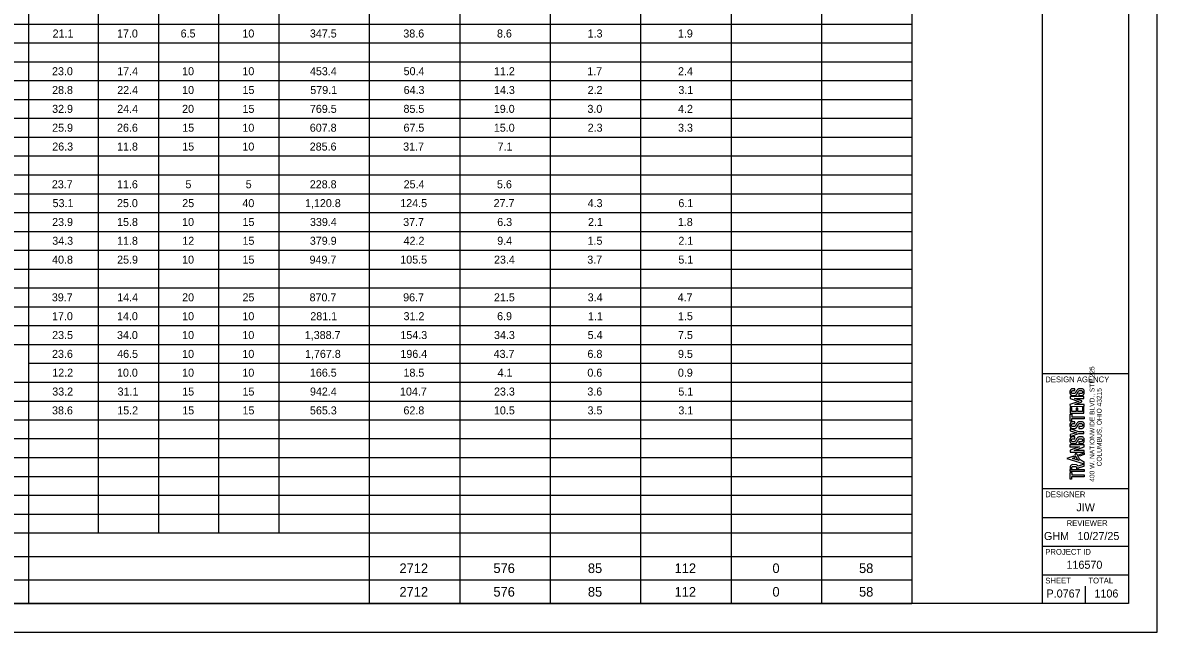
# Model space of a CAD drawing. Extents: x 0 to 34, y 0 to 22.
# Drawn here: x 14.25 to 34, y 0 to 10.61 of the extents above; entities that cross this region are included whole.
import ezdxf

# ---------------------------------------------------------------- set-up
doc = ezdxf.new("R2010")
doc.units = 0
for name, color, linetype in [('SH_Border', 7, 'Continuous'), ('SH_Cut_Line', 7, 'Continuous'), ('SH_Data', 7, 'Continuous'), ('SH_Text', 7, 'Continuous')]:
    doc.layers.add(name, color=color, linetype=linetype)

msp = doc.modelspace()

# ---------------------------------------------------------------- linework, layer by layer
at = {"layer": 'SH_Border'}
for p, q in [((32, 0.5), (32, 21.5)), ((32, 4.5), (33.5, 4.5)), ((32, 2.5), (33.5, 2.5)), ((32, 2), (33.5, 2)), ((32, 1.5), (33.5, 1.5)), ((32, 1), (33.5, 1))]:
    msp.add_line(p, q, dxfattribs=at)
msp.add_lwpolyline([(1.5, 21.5), (33.5, 21.5), (33.5, 0.5), (1.5, 0.5)], close=True, dxfattribs=at)
at = {"layer": 'SH_Cut_Line'}
msp.add_lwpolyline([(0, 0), (34, 0), (34, 22), (0, 22)], close=True, dxfattribs=at)
at = {"layer": 'SH_Data'}
for p, q in [((14.352, 21.499), (14.352, 0.5)), ((15.565, 21.499), (15.565, 1.729)), ((16.614, 21.499), (16.614, 1.729)), ((17.663, 21.499), (17.663, 1.729)), ((18.713, 21.499), (18.713, 1.729)), ((20.286, 21.499), (20.286, 0.5)), ((21.86, 21.499), (21.86, 0.5)), ((23.434, 21.499), (23.434, 0.5)), ((25.008, 21.499), (25.008, 0.5)), ((26.581, 21.499), (26.581, 0.5)), ((28.155, 21.499), (28.155, 0.5)), ((29.729, 21.499), (29.729, 0.5)), ((1.5, 10.582), (29.729, 10.582)), ((1.5, 10.254), (29.729, 10.254)), ((1.5, 9.926), (29.729, 9.926)), ((1.5, 9.598), (29.729, 9.598)), ((1.5, 9.27), (29.729, 9.27)), ((1.5, 8.942), (29.729, 8.942)), ((1.5, 8.615), (29.729, 8.615)), ((1.5, 8.287), (29.729, 8.287)), ((1.5, 7.959), (29.729, 7.959)), ((1.5, 7.631), (29.729, 7.631)), ((1.5, 7.303), (29.729, 7.303)), ((1.5, 6.975), (29.729, 6.975)), ((1.5, 6.647), (29.729, 6.647)), ((1.5, 6.32), (29.729, 6.32)), ((1.5, 5.992), (29.729, 5.992)), ((1.5, 5.664), (29.729, 5.664)), ((1.5, 5.336), (29.729, 5.336)), ((1.5, 5.008), (29.729, 5.008)), ((14.352, 4.68), (29.729, 4.68)), ((1.5, 4.352), (29.729, 4.352)), ((1.5, 4.024), (29.729, 4.024)), ((1.5, 3.697), (29.729, 3.697)), ((1.5, 3.369), (29.729, 3.369)), ((32.75, 3.5), (32.75, 3.5)), ((32.773, 3.533), (32.773, 3.533)), ((1.5, 3.041), (29.729, 3.041)), ((1.5, 2.713), (29.729, 2.713)), ((1.5, 2.385), (29.729, 2.385)), ((1.5, 2.057), (29.729, 2.057)), ((1.5, 1.729), (29.729, 1.729)), ((1.5, 1.32), (29.729, 1.32)), ((1.5, 0.91), (29.729, 0.91)), ((32.75, 0.5), (32.75, 0.8)), ((32.375, 0.675), (32.375, 0.675)), ((1.5, 0.5), (29.729, 0.5))]:
    msp.add_line(p, q, dxfattribs=at)
for points in [[(32.567, 4.204), (32.567, 4.236), (32.519, 4.236), (32.509, 4.234), (32.501, 4.23), (32.495, 4.226), (32.49, 4.22), (32.487, 4.214), (32.484, 4.208), (32.484, 4.208), (32.481, 4.202), (32.48, 4.195), (32.479, 4.191), (32.479, 4.166), (32.48, 4.159), (32.481, 4.153), (32.485, 4.146), (32.488, 4.141), (32.492, 4.135), (32.496, 4.131), (32.501, 4.127), (32.507, 4.125), (32.516, 4.121), (32.524, 4.12), (32.568, 4.12), (32.574, 4.122), (32.581, 4.125), (32.587, 4.129), (32.591, 4.133), (32.596, 4.14), (32.601, 4.146), (32.604, 4.15), (32.607, 4.157), (32.61, 4.163), (32.614, 4.169), (32.618, 4.175), (32.622, 4.182), (32.625, 4.188), (32.629, 4.194), (32.633, 4.199), (32.637, 4.202), (32.643, 4.204), (32.647, 4.206), (32.679, 4.205), (32.685, 4.203), (32.691, 4.199), (32.695, 4.195), (32.698, 4.19), (32.699, 4.185), (32.699, 4.172), (32.698, 4.167), (32.695, 4.163), (32.692, 4.158), (32.687, 4.156), (32.683, 4.154), (32.679, 4.152), (32.636, 4.152), (32.636, 4.119), (32.688, 4.12), (32.692, 4.122), (32.704, 4.125), (32.708, 4.128), (32.712, 4.131), (32.718, 4.137), (32.72, 4.141), (32.723, 4.147), (32.724, 4.149), (32.726, 4.155), (32.727, 4.163), (32.728, 4.168), (32.727, 4.198), (32.725, 4.206), (32.72, 4.218), (32.718, 4.222), (32.707, 4.23), (32.696, 4.235), (32.686, 4.237), (32.638, 4.236), (32.632, 4.236), (32.626, 4.235), (32.621, 4.232), (32.611, 4.224), (32.603, 4.214), (32.595, 4.201), (32.589, 4.19), (32.578, 4.17), (32.57, 4.16), (32.564, 4.155), (32.56, 4.154), (32.556, 4.153), (32.522, 4.153), (32.519, 4.155), (32.515, 4.157), (32.513, 4.159), (32.51, 4.163), (32.509, 4.166), (32.507, 4.17), (32.508, 4.172), (32.507, 4.172), (32.507, 4.186), (32.509, 4.189), (32.51, 4.193), (32.512, 4.197), (32.514, 4.199), (32.518, 4.202), (32.522, 4.203), (32.526, 4.204), (32.53, 4.204)], [(32.633, 4.015), (32.48, 3.962), (32.482, 3.931), (32.725, 3.932), (32.725, 3.962), (32.562, 3.961), (32.688, 4.007), (32.688, 4.025), (32.561, 4.068), (32.724, 4.069), (32.724, 4.101), (32.481, 4.1), (32.481, 4.068)], [(32.481, 3.913), (32.481, 3.81), (32.724, 3.81), (32.724, 3.914), (32.697, 3.914), (32.697, 3.843), (32.615, 3.843), (32.615, 3.902), (32.586, 3.902), (32.586, 3.843), (32.51, 3.843), (32.51, 3.913)], [(32.481, 3.674), (32.481, 3.793), (32.51, 3.793), (32.51, 3.749), (32.725, 3.749), (32.725, 3.716), (32.509, 3.716), (32.509, 3.675)], [(32.567, 3.63), (32.567, 3.662), (32.519, 3.662), (32.509, 3.66), (32.501, 3.656), (32.495, 3.652), (32.49, 3.647), (32.487, 3.64), (32.484, 3.634), (32.484, 3.634), (32.481, 3.628), (32.48, 3.621), (32.479, 3.617), (32.479, 3.592), (32.48, 3.585), (32.481, 3.579), (32.485, 3.572), (32.488, 3.567), (32.492, 3.561), (32.496, 3.557), (32.501, 3.553), (32.507, 3.551), (32.516, 3.547), (32.524, 3.546), (32.568, 3.546), (32.574, 3.548), (32.581, 3.551), (32.587, 3.555), (32.591, 3.559), (32.596, 3.566), (32.601, 3.572), (32.604, 3.576), (32.607, 3.583), (32.61, 3.589), (32.614, 3.595), (32.618, 3.601), (32.622, 3.608), (32.625, 3.614), (32.629, 3.62), (32.633, 3.625), (32.637, 3.628), (32.643, 3.63), (32.647, 3.632), (32.679, 3.631), (32.685, 3.629), (32.691, 3.625), (32.695, 3.621), (32.698, 3.616), (32.699, 3.611), (32.699, 3.598), (32.698, 3.593), (32.695, 3.589), (32.692, 3.584), (32.687, 3.582), (32.683, 3.58), (32.679, 3.578), (32.636, 3.578), (32.636, 3.545), (32.688, 3.546), (32.692, 3.548), (32.704, 3.551), (32.708, 3.554), (32.712, 3.557), (32.718, 3.563), (32.72, 3.567), (32.723, 3.573), (32.724, 3.575), (32.726, 3.581), (32.727, 3.589), (32.728, 3.594), (32.727, 3.624), (32.725, 3.632), (32.72, 3.644), (32.718, 3.648), (32.707, 3.656), (32.696, 3.661), (32.686, 3.663), (32.638, 3.662), (32.632, 3.662), (32.626, 3.661), (32.621, 3.658), (32.611, 3.65), (32.603, 3.641), (32.595, 3.627), (32.589, 3.617), (32.578, 3.596), (32.57, 3.586), (32.564, 3.581), (32.56, 3.58), (32.556, 3.579), (32.522, 3.58), (32.519, 3.581), (32.515, 3.583), (32.513, 3.586), (32.51, 3.589), (32.509, 3.592), (32.507, 3.596), (32.508, 3.598), (32.507, 3.598), (32.507, 3.612), (32.509, 3.615), (32.51, 3.619), (32.512, 3.623), (32.514, 3.625), (32.518, 3.628), (32.522, 3.629), (32.526, 3.63), (32.53, 3.63)], [(32.567, 3.367), (32.567, 3.399), (32.519, 3.399), (32.509, 3.396), (32.501, 3.393), (32.495, 3.388), (32.49, 3.383), (32.487, 3.377), (32.484, 3.371), (32.484, 3.371), (32.481, 3.365), (32.48, 3.358), (32.479, 3.354), (32.479, 3.329), (32.48, 3.322), (32.481, 3.315), (32.485, 3.309), (32.488, 3.303), (32.492, 3.298), (32.496, 3.293), (32.501, 3.29), (32.507, 3.287), (32.516, 3.284), (32.524, 3.283), (32.568, 3.283), (32.574, 3.285), (32.581, 3.288), (32.587, 3.292), (32.591, 3.296), (32.596, 3.302), (32.601, 3.309), (32.604, 3.313), (32.607, 3.319), (32.61, 3.326), (32.614, 3.331), (32.618, 3.338), (32.622, 3.345), (32.625, 3.351), (32.629, 3.357), (32.633, 3.361), (32.637, 3.365), (32.643, 3.367), (32.647, 3.368), (32.679, 3.368), (32.685, 3.365), (32.691, 3.362), (32.695, 3.357), (32.698, 3.353), (32.699, 3.348), (32.699, 3.334), (32.698, 3.33), (32.695, 3.325), (32.692, 3.321), (32.687, 3.319), (32.683, 3.317), (32.679, 3.315), (32.636, 3.315), (32.636, 3.282), (32.688, 3.283), (32.692, 3.284), (32.704, 3.288), (32.708, 3.29), (32.712, 3.294), (32.718, 3.299), (32.72, 3.304), (32.723, 3.31), (32.724, 3.312), (32.726, 3.318), (32.727, 3.325), (32.728, 3.331), (32.727, 3.361), (32.725, 3.369), (32.72, 3.38), (32.718, 3.384), (32.707, 3.393), (32.696, 3.398), (32.686, 3.4), (32.638, 3.399), (32.632, 3.399), (32.626, 3.397), (32.621, 3.395), (32.611, 3.387), (32.603, 3.377), (32.595, 3.364), (32.589, 3.353), (32.578, 3.333), (32.57, 3.322), (32.564, 3.318), (32.56, 3.317), (32.556, 3.316), (32.522, 3.316), (32.519, 3.318), (32.515, 3.32), (32.513, 3.322), (32.51, 3.325), (32.509, 3.329), (32.507, 3.333), (32.508, 3.335), (32.507, 3.335), (32.507, 3.348), (32.509, 3.352), (32.51, 3.356), (32.512, 3.36), (32.514, 3.362), (32.518, 3.364), (32.522, 3.366), (32.526, 3.367), (32.53, 3.367)], [(32.481, 3.441), (32.481, 3.405), (32.633, 3.456), (32.724, 3.456), (32.724, 3.489), (32.634, 3.489), (32.481, 3.54), (32.482, 3.505), (32.598, 3.473)], [(32.481, 3.134), (32.725, 3.134), (32.725, 3.165), (32.553, 3.165), (32.725, 3.227), (32.725, 3.259), (32.48, 3.259), (32.48, 3.228), (32.648, 3.228), (32.481, 3.167)], [(32.428, 3.026), (32.725, 2.932), (32.725, 2.963), (32.714, 2.968), (32.697, 2.976), (32.689, 2.981), (32.681, 2.986), (32.67, 2.993), (32.664, 2.998), (32.658, 3.003), (32.653, 3.008), (32.646, 3.015), (32.642, 3.021), (32.638, 3.027), (32.633, 3.034), (32.629, 3.041), (32.621, 3.058), (32.616, 3.072), (32.608, 3.095), (32.578, 3.111), (32.565, 3.081), (32.577, 3.058), (32.59, 3.039), (32.601, 3.025), (32.607, 3.018), (32.615, 3.01), (32.622, 3.003), (32.628, 2.997), (32.637, 2.992), (32.642, 2.989), (32.526, 3.026), (32.566, 3.04), (32.548, 3.066)], [(32.647, 3.062), (32.636, 3.089), (32.726, 3.12), (32.725, 3.091)], [(32.51, 2.83), (32.51, 2.863), (32.511, 2.867), (32.513, 2.873), (32.516, 2.878), (32.52, 2.881), (32.525, 2.883), (32.528, 2.885), (32.537, 2.885), (32.571, 2.885), (32.576, 2.884), (32.582, 2.883), (32.586, 2.881), (32.59, 2.878), (32.593, 2.874), (32.595, 2.868), (32.595, 2.864), (32.596, 2.859), (32.596, 2.83), (32.626, 2.83), (32.625, 2.859), (32.725, 2.892), (32.725, 2.926), (32.62, 2.889), (32.618, 2.895), (32.612, 2.902), (32.605, 2.909), (32.596, 2.914), (32.587, 2.917), (32.585, 2.916), (32.521, 2.917), (32.511, 2.914), (32.501, 2.909), (32.495, 2.904), (32.488, 2.894), (32.485, 2.884), (32.482, 2.875), (32.482, 2.869), (32.481, 2.83)], [(32.481, 2.798), (32.481, 2.83), (32.726, 2.83), (32.726, 2.798)], [(32.481, 2.663), (32.481, 2.781), (32.51, 2.781), (32.51, 2.738), (32.725, 2.738), (32.725, 2.705), (32.509, 2.705), (32.509, 2.664)]]:
    msp.add_lwpolyline(points, close=True, dxfattribs=at)

# ---------------------------------------------------------------- texts
for s, p in [('400 W. NATIONWIDE BLVD., STE 225', (32.906, 2.619)), ('COLUMBUS, OHIO 43215', (33.031, 2.887))]:
    msp.add_text(s, height=0.08333, rotation=90, dxfattribs=at).set_placement(p)
for s, height, p in [('DESIGN AGENCY', 0.1, (32.05, 4.35)), ('DESIGNER', 0.1, (32.05, 2.35)), ('JIW', 0.14, (32.592, 2.105)), ('REVIEWER', 0.1, (32.422, 1.85)), ('GHM', 0.14, (32.027, 1.605)), ('10/27/25', 0.14, (32.611, 1.605)), ('PROJECT ID', 0.1, (32.05, 1.35)), ('116570', 0.14, (32.419, 1.105)), ('SHEET', 0.1, (32.05, 0.85)), ('TOTAL', 0.1, (32.8, 0.85)), ('P.0767', 0.14, (32.072, 0.605)), ('1106', 0.14, (32.906, 0.605))]:
    msp.add_text(s, height=height, dxfattribs=at).set_placement(p)
at = {"layer": 'SH_Text'}
for s, height, p in [('21.1', 0.1393, (14.774, 10.348)), ('17.0', 0.1393, (15.895, 10.348)), ('6.5', 0.1393, (17.002, 10.348)), ('10', 0.1393, (18.077, 10.348)), ('347.5', 0.1393, (19.252, 10.348)), ('38.6', 0.1393, (20.878, 10.348)), ('8.6', 0.1393, (22.508, 10.348)), ('1.3', 0.1393, (24.086, 10.348)), ('1.9', 0.1393, (25.657, 10.348)), ('23.0', 0.1393, (14.764, 9.692)), ('17.4', 0.1393, (15.899, 9.692)), ('10', 0.1393, (17.028, 9.692)), ('10', 0.1393, (18.077, 9.692)), ('453.4', 0.1393, (19.253, 9.692)), ('50.4', 0.1393, (20.883, 9.692)), ('11.2', 0.1393, (22.456, 9.692)), ('1.7', 0.1393, (24.079, 9.692)), ('2.4', 0.1393, (25.659, 9.692)), ('28.8', 0.1393, (14.765, 9.365)), ('22.4', 0.1393, (15.899, 9.365)), ('10', 0.1393, (17.028, 9.365)), ('15', 0.1393, (18.079, 9.365)), ('579.1', 0.1393, (19.259, 9.365)), ('64.3', 0.1393, (20.883, 9.365)), ('14.3', 0.1393, (22.456, 9.365)), ('2.2', 0.1393, (24.085, 9.365)), ('3.1', 0.1393, (25.665, 9.365)), ('32.9', 0.1393, (14.766, 9.037)), ('24.4', 0.1393, (15.899, 9.037)), ('20', 0.1393, (17.028, 9.037)), ('15', 0.1393, (18.079, 9.037)), ('769.5', 0.1393, (19.252, 9.037)), ('85.5', 0.1393, (20.881, 9.037)), ('19.0', 0.1393, (22.453, 9.037)), ('3.0', 0.1393, (24.082, 9.037)), ('4.2', 0.1393, (25.659, 9.037)), ('25.9', 0.1393, (14.766, 8.709)), ('26.6', 0.1393, (15.895, 8.709)), ('15', 0.1393, (17.03, 8.709)), ('10', 0.1393, (18.077, 8.709)), ('607.8', 0.1393, (19.25, 8.709)), ('67.5', 0.1393, (20.881, 8.709)), ('15.0', 0.1393, (22.453, 8.709)), ('2.3', 0.1393, (24.086, 8.709)), ('3.3', 0.1393, (25.659, 8.709)), ('26.3', 0.1393, (14.768, 8.381)), ('11.8', 0.1393, (15.896, 8.381)), ('15', 0.1393, (17.03, 8.381)), ('10', 0.1393, (18.077, 8.381)), ('285.6', 0.1393, (19.249, 8.381)), ('31.7', 0.1393, (20.875, 8.381)), ('7.1', 0.1393, (22.518, 8.381)), ('23.7', 0.1393, (14.761, 7.725)), ('11.6', 0.1393, (15.895, 7.725)), ('5', 0.139, (17.086, 7.725)), ('5', 0.139, (18.135, 7.725)), ('228.8', 0.1393, (19.25, 7.725)), ('25.4', 0.1393, (20.883, 7.725)), ('5.6', 0.1393, (22.508, 7.725)), ('53.1', 0.1393, (14.774, 7.397)), ('25.0', 0.1393, (15.895, 7.397)), ('25', 0.1393, (17.03, 7.397)), ('40', 0.1393, (18.077, 7.397)), ('1,120.8', 0.1393, (19.167, 7.397)), ('124.5', 0.1393, (20.825, 7.397)), ('27.7', 0.1393, (22.449, 7.397)), ('4.3', 0.1393, (24.086, 7.397)), ('6.1', 0.1393, (25.665, 7.397)), ('23.9', 0.1393, (14.766, 7.069)), ('15.8', 0.1393, (15.896, 7.069)), ('10', 0.1393, (17.028, 7.069)), ('15', 0.1393, (18.079, 7.069)), ('339.4', 0.1393, (19.253, 7.069)), ('37.7', 0.1393, (20.875, 7.069)), ('6.3', 0.1393, (22.512, 7.069)), ('2.1', 0.1393, (24.092, 7.069)), ('1.8', 0.1393, (25.656, 7.069)), ('34.3', 0.1393, (14.768, 6.742)), ('11.8', 0.1393, (15.896, 6.742)), ('12', 0.1393, (17.031, 6.742)), ('15', 0.1393, (18.079, 6.742)), ('379.9', 0.1393, (19.251, 6.742)), ('42.2', 0.1393, (20.882, 6.742)), ('9.4', 0.1393, (22.512, 6.742)), ('1.5', 0.1393, (24.084, 6.742)), ('2.1', 0.1393, (25.665, 6.742)), ('40.8', 0.1393, (14.765, 6.414)), ('25.9', 0.1393, (15.897, 6.414)), ('10', 0.1393, (17.028, 6.414)), ('15', 0.1393, (18.079, 6.414)), ('949.7', 0.1393, (19.246, 6.414)), ('105.5', 0.1393, (20.825, 6.414)), ('23.4', 0.1393, (22.456, 6.414)), ('3.7', 0.1393, (24.079, 6.414)), ('5.1', 0.1393, (25.665, 6.414)), ('39.7', 0.1393, (14.761, 5.758)), ('14.4', 0.1393, (15.899, 5.758)), ('20', 0.1393, (17.028, 5.758)), ('25', 0.1393, (18.079, 5.758)), ('870.7', 0.1393, (19.246, 5.758)), ('96.7', 0.1393, (20.875, 5.758)), ('21.5', 0.1393, (22.455, 5.758)), ('3.4', 0.1393, (24.086, 5.758)), ('4.7', 0.1393, (25.652, 5.758)), ('17.0', 0.1393, (14.764, 5.43)), ('14.0', 0.1393, (15.895, 5.43)), ('10', 0.1393, (17.028, 5.43)), ('10', 0.1393, (18.077, 5.43)), ('281.1', 0.1393, (19.259, 5.43)), ('31.2', 0.1393, (20.882, 5.43)), ('6.9', 0.1393, (22.51, 5.43)), ('1.1', 0.1393, (24.092, 5.43)), ('1.5', 0.1393, (25.658, 5.43)), ('23.5', 0.1393, (14.766, 5.102)), ('34.0', 0.1393, (15.895, 5.102)), ('10', 0.1393, (17.028, 5.102)), ('10', 0.1393, (18.077, 5.102)), ('1,388.7', 0.1393, (19.163, 5.102)), ('154.3', 0.1393, (20.827, 5.102)), ('34.3', 0.1393, (22.456, 5.102)), ('5.4', 0.1393, (24.086, 5.102)), ('7.5', 0.1393, (25.658, 5.102)), ('23.6', 0.1393, (14.764, 4.774)), ('46.5', 0.1393, (15.898, 4.774)), ('10', 0.1393, (17.028, 4.774)), ('10', 0.1393, (18.077, 4.774)), ('1,767.8', 0.1393, (19.167, 4.774)), ('196.4', 0.1393, (20.827, 4.774)), ('43.7', 0.1393, (22.449, 4.774)), ('6.8', 0.1393, (24.083, 4.774)), ('9.5', 0.1393, (25.658, 4.774)), ('12.2', 0.1393, (14.768, 4.447)), ('10.0', 0.1393, (15.895, 4.447)), ('10', 0.1393, (17.028, 4.447)), ('10', 0.1393, (18.077, 4.447)), ('166.5', 0.1393, (19.252, 4.447)), ('18.5', 0.1393, (20.881, 4.447)), ('4.1', 0.1393, (22.518, 4.447)), ('0.6', 0.1393, (24.081, 4.447)), ('0.9', 0.1393, (25.657, 4.447)), ('33.2', 0.1393, (14.768, 4.119)), ('31.1', 0.1393, (15.905, 4.119)), ('15', 0.1393, (17.03, 4.119)), ('15', 0.1393, (18.079, 4.119)), ('942.4', 0.1393, (19.253, 4.119)), ('104.7', 0.1393, (20.82, 4.119)), ('23.3', 0.1393, (22.456, 4.119)), ('3.6', 0.1393, (24.081, 4.119)), ('5.1', 0.1393, (25.665, 4.119)), ('38.6', 0.1393, (14.764, 3.791)), ('15.2', 0.1393, (15.899, 3.791)), ('15', 0.1393, (17.03, 3.791)), ('15', 0.1393, (18.079, 3.791)), ('565.3', 0.1393, (19.253, 3.791)), ('62.8', 0.1393, (20.88, 3.791)), ('10.5', 0.1393, (22.455, 3.791)), ('3.5', 0.1393, (24.084, 3.791)), ('3.1', 0.1393, (25.665, 3.791)), ('2712', 0.1672, (20.811, 1.031)), ('576', 0.1672, (22.446, 1.031)), ('85', 0.1672, (24.09, 1.031)), ('112', 0.1672, (25.599, 1.031)), ('0', 0.167, (27.302, 1.031)), ('58', 0.1672, (28.809, 1.031)), ('2712', 0.1672, (20.811, 0.621)), ('576', 0.1672, (22.446, 0.621)), ('85', 0.1672, (24.09, 0.621)), ('112', 0.1672, (25.599, 0.621)), ('0', 0.167, (27.302, 0.621)), ('58', 0.1672, (28.809, 0.621))]:
    msp.add_text(s, height=height, dxfattribs=at).set_placement(p)

doc.saveas('drawing.dxf')
